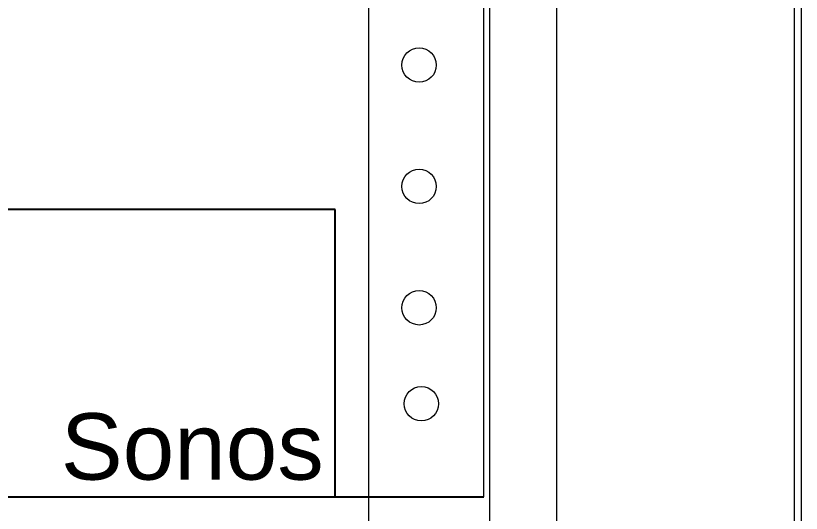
# Model space of a CAD drawing. Header units: inches. Extents: x 29 to 2254, y 8 to 2046.
# Drawn here: x 45.948 to 49.704, y 27.865 to 30.244 of the extents above; entities that cross this region are included whole.
import ezdxf

# ---------------------------------------------------------------- set-up
doc = ezdxf.new("R2010")
doc.units = ezdxf.units.IN
doc.header["$MEASUREMENT"] = 0
doc.layers.add('AV3', color=7, linetype='Continuous')
doc.styles.get("Standard").update_dxf_attribs({"font": 'arial.ttf'})

msp = doc.modelspace()

# ---------------------------------------------------------------- linework, layer by layer
at = {"color": 7, "linetype": 'Continuous', "lineweight": 18}
for p, q in [((49.6717, 14.712), (49.6717, 47.6448)), ((48.2151, 16.0334), (48.2151, 46.3235)), ((48.5344, 16.0334), (48.5344, 46.3235)), ((49.7038, 46.1493), (49.7038, 16.1076)), ((48.1863, 27.9433), (48.1863, 31.1637)), ((47.6348, 30.9245), (47.6348, 16.556))]:
    msp.add_line(p, q, dxfattribs=at)
for centre in [(47.8769, 30.0078), (47.8769, 29.4275), (47.8769, 28.8472), (47.8873, 28.3885)]:
    msp.add_circle(centre, 0.0822, dxfattribs=at)
at = {"layer": 'AV3'}
msp.add_line((30.5466, 27.9433), (48.1863, 27.9433), dxfattribs=at)
msp.add_lwpolyline([(47.4761, 29.3177), (43.1209, 29.3177), (43.1209, 27.9433), (47.4761, 27.9433)], close=True, dxfattribs=at)

# ---------------------------------------------------------------- texts
at = {"layer": 'AV3', "insert": (46.164, 28.343), "char_height": 0.31731, "attachment_point": 1}
msp.add_mtext_dynamic_manual_height_columns('Sonos', width=2.744795, gutter_width=3.1731, heights=[0], dxfattribs=at)

doc.saveas('drawing.dxf')
